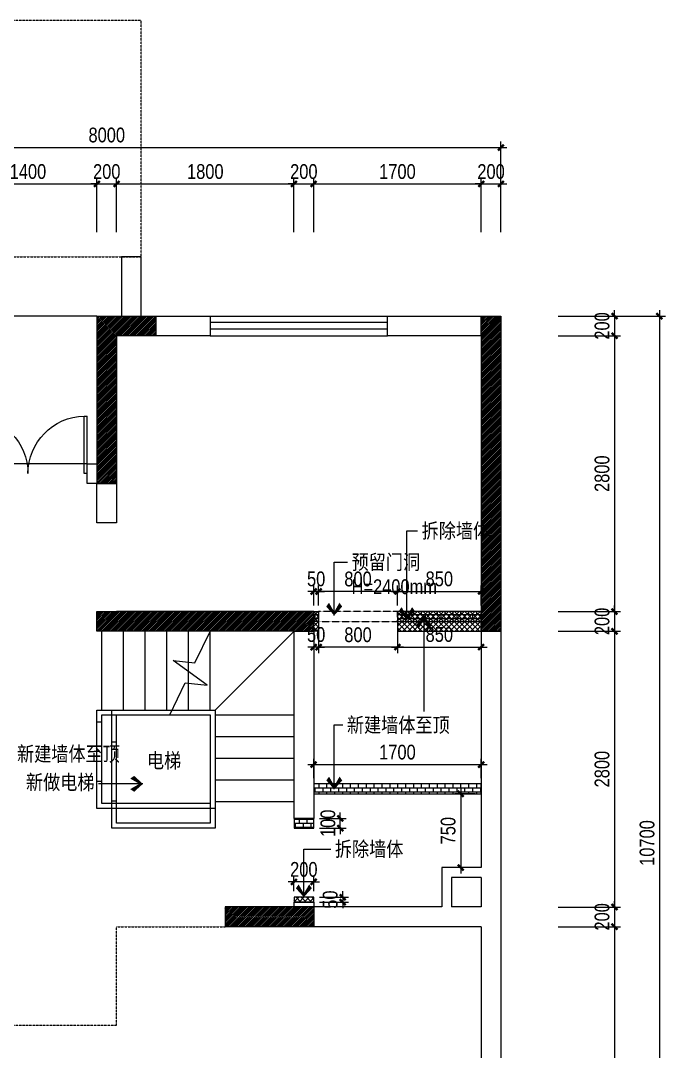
# Model space of a CAD drawing. Extents: x 160245 to 405305, y -111140 to 232735.
# Drawn here: x 337451 to 343994, y -757 to 9709 of the extents above; entities that cross this region are included whole.
import ezdxf

# ---------------------------------------------------------------- set-up
doc = ezdxf.new("R2010")
doc.units = 0
doc.header["$LTSCALE"] = 10
doc.header["$MEASUREMENT"] = 0
doc.linetypes.add('DASH', pattern=[0.35, 0.25, -0.1])
doc.linetypes.add('HIDDEN', pattern=[0.375, 0.25, -0.125])
doc.layers.get('Defpoints').update_dxf_attribs({"color": 229})
for name, color, linetype in [('Door 门', 107, 'Continuous'), ('P-N wall 新建隔墙2', 241, 'Continuous'), ('P-O wall 原始墙体', 245, 'Continuous'), ('P-O wall 拆除墙体', 245, 'Continuous'), ('P-o 原建筑尺寸', 8, 'Continuous'), ('P-Stair 楼梯（原建筑设备）', 159, 'Continuous'), ('P-Text  平面文字', 9, 'Continuous'), ('P-window 窗', 107, 'Continuous')]:
    doc.layers.add(name, color=color, linetype=linetype)
doc.styles.add('PDC DIM', font='PMingLiU-ExtB.ttf', dxfattribs={"width": 0.85})
doc.dimstyles.new('PDC-A2', dxfattribs={"dimscale": 0, "dimtxt": 2.5, "dimasz": 1, "dimexe": 1, "dimexo": 1, "dimgap": 0.7, "dimtad": 1, "dimdec": 0, "dimtxsty": 'PDC DIM', "dimblk": 'ARCHTICK', "dimcen": 1, "dimdle": 1, "dimclrd": 8, "dimclre": 8, "dimclrt": 9, "dimadec": 0, "dimazin": 0, "dimtfac": 1, "dimtdec": 0, "dimtix": 1, "dimtmove": 2, "dimatfit": 3, "dimldrblk": 'PDC A2 T R', "dimfxl": 10, "dimfxlon": 1, "dimarcsym": 0})
pattern_1 = [(45, (123409.743, 0), (-8.8388348, 8.8388348), [])]

# ---------------------------------------------------------------- blocks, each defined once
blk = doc.blocks.new('$DorLib2D$00000002')
for p, q in [((-0.5, 0), (-0.5, 0.4875)), ((-0.475, 0.4875), (-0.5, 0.4875)), ((-0.475, 0), (-0.475, 0.4875)), ((0.475, 0), (0.475, 0.4875)), ((0.475, 0.4875), (0.5, 0.4875)), ((0.5, 0), (0.5, 0.4875)), ((-0.5, 0), (-0.475, 0)), ((0.5, 0), (0.475, 0))]:
    blk.add_line(p, q)
at = {"lineweight": 13}
for centre, start, end in [((-0.4875, 0), 0, 88.53072), ((0.4875, 0), 91.46928, 180)]:
    blk.add_arc(centre, 0.4875, start, end, dxfattribs=at)
blk = doc.blocks.new('$WINLIB2D$00000001')
at = {"color": 0}
for points in [[(-0.5, 0.5), (-0.5, -0.5)], [(-0.5, 0.5), (0.5, 0.5)], [(0.5, -0.5), (0.5, 0.5)], [(0.5, 0.1667), (-0.5, 0.1667)], [(0.5, -0.1667), (-0.5, -0.1667)], [(-0.5, -0.5), (0.5, -0.5)]]:
    blk.add_lwpolyline(points, dxfattribs=at)
blk = doc.blocks.new('_ArchTick')
at = {"color": 0, "linetype": 'ByBlock', "const_width": 0.4}
blk.add_lwpolyline([(-0.5, -0.5), (0.5, 0.5)], dxfattribs=at)
blk = doc.blocks.new('*D1833')
at = {"layer": 'Defpoints', "color": 0, "transparency": 16777216}
for p in [(342847, 6709), (342847, 6509), (343478, 6509)]:
    blk.add_point(p, dxfattribs=at)
at = {"layer": 'P-o 原建筑尺寸', "color": 8, "lineweight": -2, "transparency": 16777216}
for p, q in [((342907, 6709), (343538, 6709)), ((343478, 6709), (343478, 6769)), ((343478, 6709), (343478, 6509)), ((342907, 6509), (343538, 6509)), ((343478, 6509), (343478, 6449))]:
    blk.add_line(p, q, dxfattribs=at)
at = {"layer": 'P-o 原建筑尺寸', "color": 8, "lineweight": -2, "transparency": 16777216, "xscale": 60, "yscale": 60, "zscale": 60}
for p, rotation in [((343478, 6709), 270), ((343478, 6509), 90)]:
    blk.add_blockref('_ArchTick', p, dxfattribs=dict(at, rotation=rotation))
at = {"layer": 'P-o 原建筑尺寸', "color": 9, "transparency": 16777216, "insert": (343352, 6609), "char_height": 150, "attachment_point": 5, "rotation": 90, "style": 'PDC DIM'}
blk.add_mtext('200', dxfattribs=at)
blk = doc.blocks.new('PDC A2 T R')
at = {"color": 0, "linetype": 'ByBlock'}
blk.add_line((0, 0), (-2, 0), dxfattribs=at)
for points in [[(-2.15, 0.89), (-1.49, 1.35), (-0.6, 0), (0, 0)], [(-2.15, -0.89), (-1.49, -1.35), (-0.6, 0), (0, 0)]]:
    blk.add_solid(points, dxfattribs=at)
blk = doc.blocks.new('*D1834')
at = {"layer": 'Defpoints', "color": 0, "transparency": 16777216}
for p in [(342847, 6509), (342847, 3709), (343478, 3709)]:
    blk.add_point(p, dxfattribs=at)
at = {"layer": 'P-o 原建筑尺寸', "color": 8, "lineweight": -2, "transparency": 16777216}
for p, q in [((342907, 6509), (343538, 6509)), ((343478, 6569), (343478, 3649)), ((342907, 3709), (343538, 3709))]:
    blk.add_line(p, q, dxfattribs=at)
at = {"layer": 'P-o 原建筑尺寸', "color": 8, "lineweight": -2, "transparency": 16777216, "xscale": 60, "yscale": 60, "zscale": 60}
for p, rotation in [((343478, 6509), 90), ((343478, 3709), 270)]:
    blk.add_blockref('_ArchTick', p, dxfattribs=dict(at, rotation=rotation))
at = {"layer": 'P-o 原建筑尺寸', "color": 9, "transparency": 16777216, "insert": (343352, 5109), "char_height": 150, "attachment_point": 5, "rotation": 90, "style": 'PDC DIM'}
blk.add_mtext('2800', dxfattribs=at)
blk = doc.blocks.new('*D1835')
at = {"layer": 'Defpoints', "color": 0, "transparency": 16777216}
for p in [(342847, 3709), (342847, 3509), (343478, 3509)]:
    blk.add_point(p, dxfattribs=at)
at = {"layer": 'P-o 原建筑尺寸', "color": 8, "lineweight": -2, "transparency": 16777216}
for p, q in [((343478, 3709), (343478, 3769)), ((342907, 3709), (343538, 3709)), ((343478, 3709), (343478, 3509)), ((342907, 3509), (343538, 3509)), ((343478, 3509), (343478, 3449))]:
    blk.add_line(p, q, dxfattribs=at)
at = {"layer": 'P-o 原建筑尺寸', "color": 8, "lineweight": -2, "transparency": 16777216, "xscale": 60, "yscale": 60, "zscale": 60}
for p, rotation in [((343478, 3709), 270), ((343478, 3509), 90)]:
    blk.add_blockref('_ArchTick', p, dxfattribs=dict(at, rotation=rotation))
at = {"layer": 'P-o 原建筑尺寸', "color": 9, "transparency": 16777216, "insert": (343352, 3609), "char_height": 150, "attachment_point": 5, "rotation": 90, "style": 'PDC DIM'}
blk.add_mtext('200', dxfattribs=at)
blk = doc.blocks.new('*D1836')
at = {"layer": 'Defpoints', "color": 0, "transparency": 16777216}
for p in [(342847, 3509), (342847, 709), (343478, 709)]:
    blk.add_point(p, dxfattribs=at)
at = {"layer": 'P-o 原建筑尺寸', "color": 8, "lineweight": -2, "transparency": 16777216}
for p, q in [((343478, 3569), (343478, 649)), ((342907, 3509), (343538, 3509)), ((342907, 709), (343538, 709))]:
    blk.add_line(p, q, dxfattribs=at)
at = {"layer": 'P-o 原建筑尺寸', "color": 8, "lineweight": -2, "transparency": 16777216, "xscale": 60, "yscale": 60, "zscale": 60}
for p, rotation in [((343478, 3509), 90), ((343478, 709), 270)]:
    blk.add_blockref('_ArchTick', p, dxfattribs=dict(at, rotation=rotation))
at = {"layer": 'P-o 原建筑尺寸', "color": 9, "transparency": 16777216, "insert": (343352, 2109), "char_height": 150, "attachment_point": 5, "rotation": 90, "style": 'PDC DIM'}
blk.add_mtext('2800', dxfattribs=at)
blk = doc.blocks.new('*D1837')
at = {"layer": 'Defpoints', "color": 0, "transparency": 16777216}
for p in [(342847, 709), (342847, 509), (343478, 509)]:
    blk.add_point(p, dxfattribs=at)
at = {"layer": 'P-o 原建筑尺寸', "color": 8, "lineweight": -2, "transparency": 16777216}
for p, q in [((343478, 709), (343478, 769)), ((342907, 709), (343538, 709)), ((343478, 709), (343478, 509)), ((342907, 509), (343538, 509)), ((343478, 509), (343478, 449))]:
    blk.add_line(p, q, dxfattribs=at)
at = {"layer": 'P-o 原建筑尺寸', "color": 8, "lineweight": -2, "transparency": 16777216, "xscale": 60, "yscale": 60, "zscale": 60}
for p, rotation in [((343478, 709), 270), ((343478, 509), 90)]:
    blk.add_blockref('_ArchTick', p, dxfattribs=dict(at, rotation=rotation))
at = {"layer": 'P-o 原建筑尺寸', "color": 9, "transparency": 16777216, "insert": (343352, 609), "char_height": 150, "attachment_point": 5, "rotation": 90, "style": 'PDC DIM'}
blk.add_mtext('200', dxfattribs=at)
blk = doc.blocks.new('*D1838')
at = {"layer": 'Defpoints', "color": 0, "transparency": 16777216}
for p in [(342847, 509), (342847, -2991), (343478, -2991)]:
    blk.add_point(p, dxfattribs=at)
at = {"layer": 'P-o 原建筑尺寸', "color": 8, "lineweight": -2, "transparency": 16777216}
for p, q in [((343478, 569), (343478, -3051)), ((342907, 509), (343538, 509)), ((342907, -2991), (343538, -2991))]:
    blk.add_line(p, q, dxfattribs=at)
at = {"layer": 'P-o 原建筑尺寸', "color": 8, "lineweight": -2, "transparency": 16777216, "xscale": 60, "yscale": 60, "zscale": 60}
for p, rotation in [((343478, 509), 90), ((343478, -2991), 270)]:
    blk.add_blockref('_ArchTick', p, dxfattribs=dict(at, rotation=rotation))
at = {"layer": 'P-o 原建筑尺寸', "color": 9, "transparency": 16777216, "insert": (343351, -1241), "char_height": 150, "attachment_point": 5, "rotation": 90, "style": 'PDC DIM'}
blk.add_mtext('3500', dxfattribs=at)
blk = doc.blocks.new('*D1842')
at = {"layer": 'Defpoints', "color": 0, "transparency": 16777216}
for p in [(342847, 6709), (342847, -3991), (343934, -3991)]:
    blk.add_point(p, dxfattribs=at)
at = {"layer": 'P-o 原建筑尺寸', "color": 8, "lineweight": -2, "transparency": 16777216}
for p, q in [((343334, 6709), (343994, 6709)), ((343934, 6769), (343934, -4051)), ((343334, -3991), (343994, -3991))]:
    blk.add_line(p, q, dxfattribs=at)
at = {"layer": 'P-o 原建筑尺寸', "color": 8, "lineweight": -2, "transparency": 16777216, "xscale": 60, "yscale": 60, "zscale": 60}
for p, rotation in [((343934, 6709), 90), ((343934, -3991), 270)]:
    blk.add_blockref('_ArchTick', p, dxfattribs=dict(at, rotation=rotation))
at = {"layer": 'P-o 原建筑尺寸', "color": 9, "transparency": 16777216, "insert": (343809, 1359), "char_height": 150, "attachment_point": 5, "rotation": 90, "style": 'PDC DIM'}
blk.add_mtext('10700', dxfattribs=at)
blk = doc.blocks.new('*D1845')
at = {"layer": 'Defpoints', "color": 0, "transparency": 16777216}
for p in [(338225, 8051), (336825, 7503), (338225, 7503)]:
    blk.add_point(p, dxfattribs=at)
at = {"layer": 'P-o 原建筑尺寸', "color": 8, "lineweight": -2, "transparency": 16777216}
for p, q in [((336825, 7563), (336825, 8111)), ((338225, 7563), (338225, 8111)), ((336765, 8051), (338285, 8051))]:
    blk.add_line(p, q, dxfattribs=at)
at = {"layer": 'P-o 原建筑尺寸', "color": 8, "lineweight": -2, "transparency": 16777216, "xscale": 60, "yscale": 60, "zscale": 60, "rotation": 180}
blk.add_blockref('_ArchTick', (336825, 8051), dxfattribs=at)
at = {"layer": 'P-o 原建筑尺寸', "color": 8, "lineweight": -2, "transparency": 16777216, "xscale": 60, "yscale": 60, "zscale": 60}
blk.add_blockref('_ArchTick', (338225, 8051), dxfattribs=at)
at = {"layer": 'P-o 原建筑尺寸', "color": 9, "transparency": 16777216, "insert": (337525, 8176), "char_height": 150, "attachment_point": 5, "style": 'PDC DIM'}
blk.add_mtext('1400', dxfattribs=at)
blk = doc.blocks.new('*D1846')
at = {"layer": 'Defpoints', "color": 0, "transparency": 16777216}
for p in [(340225, 8051), (338425, 7503), (340225, 7503)]:
    blk.add_point(p, dxfattribs=at)
at = {"layer": 'P-o 原建筑尺寸', "color": 8, "lineweight": -2, "transparency": 16777216}
for p, q in [((338425, 7563), (338425, 8111)), ((340225, 7563), (340225, 8111)), ((338365, 8051), (340285, 8051))]:
    blk.add_line(p, q, dxfattribs=at)
at = {"layer": 'P-o 原建筑尺寸', "color": 8, "lineweight": -2, "transparency": 16777216, "xscale": 60, "yscale": 60, "zscale": 60, "rotation": 180}
blk.add_blockref('_ArchTick', (338425, 8051), dxfattribs=at)
at = {"layer": 'P-o 原建筑尺寸', "color": 8, "lineweight": -2, "transparency": 16777216, "xscale": 60, "yscale": 60, "zscale": 60}
blk.add_blockref('_ArchTick', (340225, 8051), dxfattribs=at)
at = {"layer": 'P-o 原建筑尺寸', "color": 9, "transparency": 16777216, "insert": (339325, 8176), "char_height": 150, "attachment_point": 5, "style": 'PDC DIM'}
blk.add_mtext('1800', dxfattribs=at)
blk = doc.blocks.new('*D1847')
at = {"layer": 'Defpoints', "color": 0, "transparency": 16777216}
for p in [(340425, 8051), (340225, 7503), (340425, 7503)]:
    blk.add_point(p, dxfattribs=at)
at = {"layer": 'P-o 原建筑尺寸', "color": 8, "lineweight": -2, "transparency": 16777216}
for p, q in [((340225, 7563), (340225, 8111)), ((340425, 7563), (340425, 8111)), ((340225, 8051), (340165, 8051)), ((340225, 8051), (340425, 8051)), ((340425, 8051), (340485, 8051))]:
    blk.add_line(p, q, dxfattribs=at)
at = {"layer": 'P-o 原建筑尺寸', "color": 8, "lineweight": -2, "transparency": 16777216, "xscale": 60, "yscale": 60, "zscale": 60}
blk.add_blockref('_ArchTick', (340225, 8051), dxfattribs=at)
at = {"layer": 'P-o 原建筑尺寸', "color": 8, "lineweight": -2, "transparency": 16777216, "xscale": 60, "yscale": 60, "zscale": 60, "rotation": 180}
blk.add_blockref('_ArchTick', (340425, 8051), dxfattribs=at)
at = {"layer": 'P-o 原建筑尺寸', "color": 9, "transparency": 16777216, "insert": (340325, 8176), "char_height": 150, "attachment_point": 5, "style": 'PDC DIM'}
blk.add_mtext('200', dxfattribs=at)
blk = doc.blocks.new('*D1848')
at = {"layer": 'Defpoints', "color": 0, "transparency": 16777216}
for p in [(342125, 8051), (340425, 7503), (342125, 7503)]:
    blk.add_point(p, dxfattribs=at)
at = {"layer": 'P-o 原建筑尺寸', "color": 8, "lineweight": -2, "transparency": 16777216}
for p, q in [((340425, 7563), (340425, 8111)), ((342125, 7563), (342125, 8111)), ((340365, 8051), (342185, 8051))]:
    blk.add_line(p, q, dxfattribs=at)
at = {"layer": 'P-o 原建筑尺寸', "color": 8, "lineweight": -2, "transparency": 16777216, "xscale": 60, "yscale": 60, "zscale": 60, "rotation": 180}
blk.add_blockref('_ArchTick', (340425, 8051), dxfattribs=at)
at = {"layer": 'P-o 原建筑尺寸', "color": 8, "lineweight": -2, "transparency": 16777216, "xscale": 60, "yscale": 60, "zscale": 60}
blk.add_blockref('_ArchTick', (342125, 8051), dxfattribs=at)
at = {"layer": 'P-o 原建筑尺寸', "color": 9, "transparency": 16777216, "insert": (341275, 8176), "char_height": 150, "attachment_point": 5, "style": 'PDC DIM'}
blk.add_mtext('1700', dxfattribs=at)
blk = doc.blocks.new('*D1849')
at = {"layer": 'Defpoints', "color": 0, "transparency": 16777216}
for p in [(342325, 8051), (342125, 7503), (342325, 7503)]:
    blk.add_point(p, dxfattribs=at)
at = {"layer": 'P-o 原建筑尺寸', "color": 8, "lineweight": -2, "transparency": 16777216}
for p, q in [((342125, 7563), (342125, 8111)), ((342325, 7563), (342325, 8111)), ((342125, 8051), (342065, 8051)), ((342125, 8051), (342325, 8051)), ((342325, 8051), (342385, 8051))]:
    blk.add_line(p, q, dxfattribs=at)
at = {"layer": 'P-o 原建筑尺寸', "color": 8, "lineweight": -2, "transparency": 16777216, "xscale": 60, "yscale": 60, "zscale": 60}
blk.add_blockref('_ArchTick', (342125, 8051), dxfattribs=at)
at = {"layer": 'P-o 原建筑尺寸', "color": 8, "lineweight": -2, "transparency": 16777216, "xscale": 60, "yscale": 60, "zscale": 60, "rotation": 180}
blk.add_blockref('_ArchTick', (342325, 8051), dxfattribs=at)
at = {"layer": 'P-o 原建筑尺寸', "color": 9, "transparency": 16777216, "insert": (342225, 8176), "char_height": 150, "attachment_point": 5, "style": 'PDC DIM'}
blk.add_mtext('200', dxfattribs=at)
blk = doc.blocks.new('*D1850')
at = {"layer": 'Defpoints', "color": 0, "transparency": 16777216}
for p in [(342325, 8421), (334325, 7503), (342325, 7503)]:
    blk.add_point(p, dxfattribs=at)
at = {"layer": 'P-o 原建筑尺寸', "color": 8, "lineweight": -2, "transparency": 16777216}
for p, q in [((334325, 7821), (334325, 8481)), ((342325, 7821), (342325, 8481)), ((334265, 8421), (342385, 8421))]:
    blk.add_line(p, q, dxfattribs=at)
at = {"layer": 'P-o 原建筑尺寸', "color": 8, "lineweight": -2, "transparency": 16777216, "xscale": 60, "yscale": 60, "zscale": 60, "rotation": 180}
blk.add_blockref('_ArchTick', (334325, 8421), dxfattribs=at)
at = {"layer": 'P-o 原建筑尺寸', "color": 8, "lineweight": -2, "transparency": 16777216, "xscale": 60, "yscale": 60, "zscale": 60}
blk.add_blockref('_ArchTick', (342325, 8421), dxfattribs=at)
at = {"layer": 'P-o 原建筑尺寸', "color": 9, "transparency": 16777216, "insert": (338325, 8547), "char_height": 150, "attachment_point": 5, "style": 'PDC DIM'}
blk.add_mtext('8000', dxfattribs=at)
blk = doc.blocks.new('*D1882')
at = {"layer": 'Defpoints', "color": 0, "transparency": 16777216}
for p in [(338425, 8051), (338225, 7503), (338425, 7503)]:
    blk.add_point(p, dxfattribs=at)
at = {"layer": 'P-o 原建筑尺寸', "color": 8, "lineweight": -2, "transparency": 16777216}
for p, q in [((338225, 7563), (338225, 8111)), ((338425, 7563), (338425, 8111)), ((338225, 8051), (338165, 8051)), ((338225, 8051), (338425, 8051)), ((338425, 8051), (338485, 8051))]:
    blk.add_line(p, q, dxfattribs=at)
at = {"layer": 'P-o 原建筑尺寸', "color": 8, "lineweight": -2, "transparency": 16777216, "xscale": 60, "yscale": 60, "zscale": 60}
blk.add_blockref('_ArchTick', (338225, 8051), dxfattribs=at)
at = {"layer": 'P-o 原建筑尺寸', "color": 8, "lineweight": -2, "transparency": 16777216, "xscale": 60, "yscale": 60, "zscale": 60, "rotation": 180}
blk.add_blockref('_ArchTick', (338425, 8051), dxfattribs=at)
at = {"layer": 'P-o 原建筑尺寸', "color": 9, "transparency": 16777216, "insert": (338325, 8176), "char_height": 150, "attachment_point": 5, "style": 'PDC DIM'}
blk.add_mtext('200', dxfattribs=at)
blk = doc.blocks.new('*D1965')
at = {"layer": 'Defpoints', "color": 0, "transparency": 16777216}
for p in [(340425, 809), (340425, 759), (340720, 759)]:
    blk.add_point(p, dxfattribs=at)
at = {"layer": 'P-O wall 拆除墙体', "color": 8, "lineweight": -2, "transparency": 16777216}
for p, q in [((340720, 809), (340720, 869)), ((340485, 809), (340780, 809)), ((340485, 759), (340780, 759)), ((340720, 809), (340720, 759)), ((340720, 759), (340720, 699))]:
    blk.add_line(p, q, dxfattribs=at)
at = {"layer": 'P-O wall 拆除墙体', "color": 8, "lineweight": -2, "transparency": 16777216, "xscale": 60.00000000000001, "yscale": 60.00000000000001, "zscale": 60.00000000000001}
for p, rotation in [((340720, 809), 270), ((340720, 759), 90)]:
    blk.add_blockref('_ArchTick', p, dxfattribs=dict(at, rotation=rotation))
at = {"layer": 'P-O wall 拆除墙体', "color": 9, "transparency": 16777216, "insert": (340593, 784), "char_height": 150, "attachment_point": 5, "rotation": 90, "style": 'PDC DIM'}
blk.add_mtext('50', dxfattribs=at)
blk = doc.blocks.new('*D1966')
at = {"layer": 'Defpoints', "color": 0, "transparency": 16777216}
for p in [(340225, 964), (340225, 809), (340425, 809)]:
    blk.add_point(p, dxfattribs=at)
at = {"layer": 'P-O wall 拆除墙体', "color": 8, "lineweight": -2, "transparency": 16777216}
for p, q in [((340225, 964), (340165, 964)), ((340225, 869), (340225, 1024)), ((340425, 964), (340225, 964)), ((340425, 869), (340425, 1024)), ((340425, 964), (340485, 964))]:
    blk.add_line(p, q, dxfattribs=at)
at = {"layer": 'P-O wall 拆除墙体', "color": 8, "lineweight": -2, "transparency": 16777216, "xscale": 60.00000000000001, "yscale": 60.00000000000001, "zscale": 60.00000000000001}
blk.add_blockref('_ArchTick', (340225, 964), dxfattribs=at)
at = {"layer": 'P-O wall 拆除墙体', "color": 8, "lineweight": -2, "transparency": 16777216, "xscale": 60.00000000000001, "yscale": 60.00000000000001, "zscale": 60.00000000000001, "rotation": 180}
blk.add_blockref('_ArchTick', (340425, 964), dxfattribs=at)
at = {"layer": 'P-O wall 拆除墙体', "color": 9, "transparency": 16777216, "insert": (340325, 1090), "char_height": 150, "attachment_point": 5, "style": 'PDC DIM'}
blk.add_mtext('200', dxfattribs=at)
blk = doc.blocks.new('*D1972')
at = {"layer": 'Defpoints', "color": 0, "transparency": 16777216}
for p in [(342125, 3913), (341275, 3709), (342125, 3709)]:
    blk.add_point(p, dxfattribs=at)
at = {"layer": 'P-O wall 拆除墙体', "color": 8, "lineweight": -2, "transparency": 16777216}
for p, q in [((341215, 3913), (342185, 3913)), ((341275, 3769), (341275, 3973)), ((342125, 3769), (342125, 3973))]:
    blk.add_line(p, q, dxfattribs=at)
at = {"layer": 'P-O wall 拆除墙体', "color": 8, "lineweight": -2, "transparency": 16777216, "xscale": 60.00000000000001, "yscale": 60.00000000000001, "zscale": 60.00000000000001, "rotation": 180}
blk.add_blockref('_ArchTick', (341275, 3913), dxfattribs=at)
at = {"layer": 'P-O wall 拆除墙体', "color": 8, "lineweight": -2, "transparency": 16777216, "xscale": 60.00000000000001, "yscale": 60.00000000000001, "zscale": 60.00000000000001}
blk.add_blockref('_ArchTick', (342125, 3913), dxfattribs=at)
at = {"layer": 'P-O wall 拆除墙体', "color": 9, "transparency": 16777216, "insert": (341700, 4040), "char_height": 150, "attachment_point": 5, "style": 'PDC DIM'}
blk.add_mtext('850', dxfattribs=at)
blk = doc.blocks.new('*D1973')
at = {"layer": 'Defpoints', "color": 0, "transparency": 16777216}
for p in [(340475, 3913), (340475, 3709), (341275, 3709)]:
    blk.add_point(p, dxfattribs=at)
at = {"layer": 'P-O wall 拆除墙体', "color": 8, "lineweight": -2, "transparency": 16777216}
for p, q in [((341335, 3913), (340415, 3913)), ((340475, 3769), (340475, 3973)), ((341275, 3769), (341275, 3973))]:
    blk.add_line(p, q, dxfattribs=at)
at = {"layer": 'P-O wall 拆除墙体', "color": 8, "lineweight": -2, "transparency": 16777216, "xscale": 60.00000000000001, "yscale": 60.00000000000001, "zscale": 60.00000000000001, "rotation": 180}
blk.add_blockref('_ArchTick', (340475, 3913), dxfattribs=at)
at = {"layer": 'P-O wall 拆除墙体', "color": 8, "lineweight": -2, "transparency": 16777216, "xscale": 60.00000000000001, "yscale": 60.00000000000001, "zscale": 60.00000000000001}
blk.add_blockref('_ArchTick', (341275, 3913), dxfattribs=at)
at = {"layer": 'P-O wall 拆除墙体', "color": 9, "transparency": 16777216, "insert": (340875, 4039), "char_height": 150, "attachment_point": 5, "style": 'PDC DIM'}
blk.add_mtext('800', dxfattribs=at)
blk = doc.blocks.new('*D1974')
at = {"layer": 'Defpoints', "color": 0, "transparency": 16777216}
for p in [(340475, 3913), (340425, 3709), (340475, 3709)]:
    blk.add_point(p, dxfattribs=at)
at = {"layer": 'P-O wall 拆除墙体', "color": 8, "lineweight": -2, "transparency": 16777216}
for p, q in [((340425, 3913), (340365, 3913)), ((340425, 3769), (340425, 3973)), ((340425, 3913), (340475, 3913)), ((340475, 3769), (340475, 3973)), ((340475, 3913), (340535, 3913))]:
    blk.add_line(p, q, dxfattribs=at)
at = {"layer": 'P-O wall 拆除墙体', "color": 8, "lineweight": -2, "transparency": 16777216, "xscale": 60.00000000000001, "yscale": 60.00000000000001, "zscale": 60.00000000000001}
blk.add_blockref('_ArchTick', (340425, 3913), dxfattribs=at)
at = {"layer": 'P-O wall 拆除墙体', "color": 8, "lineweight": -2, "transparency": 16777216, "xscale": 60.00000000000001, "yscale": 60.00000000000001, "zscale": 60.00000000000001, "rotation": 180}
blk.add_blockref('_ArchTick', (340475, 3913), dxfattribs=at)
at = {"layer": 'P-O wall 拆除墙体', "color": 9, "transparency": 16777216, "insert": (340450, 4040), "char_height": 150, "attachment_point": 5, "style": 'PDC DIM'}
blk.add_mtext('50', dxfattribs=at)
blk = doc.blocks.new('*D2064')
at = {"layer": 'Defpoints', "color": 0, "transparency": 16777216}
for p in [(340425, 1609), (340695, 1609), (340425, 1509)]:
    blk.add_point(p, dxfattribs=at)
at = {"layer": 'P-N wall 新建隔墙2', "color": 8, "lineweight": -2, "transparency": 16777216}
for p, q in [((340485, 1609), (340755, 1609)), ((340695, 1609), (340695, 1669)), ((340695, 1509), (340695, 1609)), ((340485, 1509), (340755, 1509)), ((340695, 1509), (340695, 1449))]:
    blk.add_line(p, q, dxfattribs=at)
at = {"layer": 'P-N wall 新建隔墙2', "color": 8, "lineweight": -2, "transparency": 16777216, "xscale": 60.00000000000001, "yscale": 60.00000000000001, "zscale": 60.00000000000001}
for p, rotation in [((340695, 1609), 270), ((340695, 1509), 90)]:
    blk.add_blockref('_ArchTick', p, dxfattribs=dict(at, rotation=rotation))
at = {"layer": 'P-N wall 新建隔墙2', "color": 9, "transparency": 16777216, "insert": (340570, 1559), "char_height": 150, "attachment_point": 5, "rotation": 90, "style": 'PDC DIM'}
blk.add_mtext('100', dxfattribs=at)
blk = doc.blocks.new('*D2065')
at = {"layer": 'Defpoints', "color": 0, "transparency": 16777216}
for p in [(342125, 2155), (340425, 1959), (342125, 1959)]:
    blk.add_point(p, dxfattribs=at)
at = {"layer": 'P-N wall 新建隔墙2', "color": 8, "lineweight": -2, "transparency": 16777216}
for p, q in [((340425, 2019), (340425, 2215)), ((342125, 2019), (342125, 2215)), ((340365, 2155), (342185, 2155))]:
    blk.add_line(p, q, dxfattribs=at)
at = {"layer": 'P-N wall 新建隔墙2', "color": 8, "lineweight": -2, "transparency": 16777216, "xscale": 60.00000000000001, "yscale": 60.00000000000001, "zscale": 60.00000000000001, "rotation": 180}
blk.add_blockref('_ArchTick', (340425, 2155), dxfattribs=at)
at = {"layer": 'P-N wall 新建隔墙2', "color": 8, "lineweight": -2, "transparency": 16777216, "xscale": 60.00000000000001, "yscale": 60.00000000000001, "zscale": 60.00000000000001}
blk.add_blockref('_ArchTick', (342125, 2155), dxfattribs=at)
at = {"layer": 'P-N wall 新建隔墙2', "color": 9, "transparency": 16777216, "insert": (341275, 2281), "char_height": 150, "attachment_point": 5, "style": 'PDC DIM'}
blk.add_mtext('1700', dxfattribs=at)
blk = doc.blocks.new('*D2066')
at = {"layer": 'Defpoints', "color": 0, "transparency": 16777216}
for p in [(342125, 1859), (341917, 1109), (342125, 1109)]:
    blk.add_point(p, dxfattribs=at)
at = {"layer": 'P-N wall 新建隔墙2', "color": 8, "lineweight": -2, "transparency": 16777216}
for p, q in [((341917, 1919), (341917, 1049)), ((342065, 1859), (341857, 1859)), ((342065, 1109), (341857, 1109))]:
    blk.add_line(p, q, dxfattribs=at)
at = {"layer": 'P-N wall 新建隔墙2', "color": 8, "lineweight": -2, "transparency": 16777216, "xscale": 60.00000000000001, "yscale": 60.00000000000001, "zscale": 60.00000000000001}
for p, rotation in [((341917, 1859), 90), ((341917, 1109), 270)]:
    blk.add_blockref('_ArchTick', p, dxfattribs=dict(at, rotation=rotation))
at = {"layer": 'P-N wall 新建隔墙2', "color": 9, "transparency": 16777216, "insert": (341790, 1484), "char_height": 150, "attachment_point": 5, "rotation": 90, "style": 'PDC DIM'}
blk.add_mtext('750', dxfattribs=at)
blk = doc.blocks.new('*D2067')
at = {"layer": 'Defpoints', "color": 0, "transparency": 16777216}
for p in [(341275, 3609), (342125, 3609), (342125, 3348)]:
    blk.add_point(p, dxfattribs=at)
at = {"layer": 'P-N wall 新建隔墙2', "color": 8, "lineweight": -2, "transparency": 16777216}
for p, q in [((341275, 3549), (341275, 3288)), ((342125, 3549), (342125, 3288)), ((341215, 3348), (342185, 3348))]:
    blk.add_line(p, q, dxfattribs=at)
at = {"layer": 'P-N wall 新建隔墙2', "color": 8, "lineweight": -2, "transparency": 16777216, "xscale": 60.00000000000001, "yscale": 60.00000000000001, "zscale": 60.00000000000001, "rotation": 180}
blk.add_blockref('_ArchTick', (341275, 3348), dxfattribs=at)
at = {"layer": 'P-N wall 新建隔墙2', "color": 8, "lineweight": -2, "transparency": 16777216, "xscale": 60.00000000000001, "yscale": 60.00000000000001, "zscale": 60.00000000000001}
blk.add_blockref('_ArchTick', (342125, 3348), dxfattribs=at)
at = {"layer": 'P-N wall 新建隔墙2', "color": 9, "transparency": 16777216, "insert": (341700, 3475), "char_height": 150, "attachment_point": 5, "style": 'PDC DIM'}
blk.add_mtext('850', dxfattribs=at)
blk = doc.blocks.new('*D2068')
at = {"layer": 'Defpoints', "color": 0, "transparency": 16777216}
for p in [(340475, 3609), (341275, 3609), (340475, 3348)]:
    blk.add_point(p, dxfattribs=at)
at = {"layer": 'P-N wall 新建隔墙2', "color": 8, "lineweight": -2, "transparency": 16777216}
for p, q in [((340475, 3549), (340475, 3288)), ((341275, 3549), (341275, 3288)), ((341335, 3348), (340415, 3348))]:
    blk.add_line(p, q, dxfattribs=at)
at = {"layer": 'P-N wall 新建隔墙2', "color": 8, "lineweight": -2, "transparency": 16777216, "xscale": 60.00000000000001, "yscale": 60.00000000000001, "zscale": 60.00000000000001, "rotation": 180}
blk.add_blockref('_ArchTick', (340475, 3348), dxfattribs=at)
at = {"layer": 'P-N wall 新建隔墙2', "color": 8, "lineweight": -2, "transparency": 16777216, "xscale": 60.00000000000001, "yscale": 60.00000000000001, "zscale": 60.00000000000001}
blk.add_blockref('_ArchTick', (341275, 3348), dxfattribs=at)
at = {"layer": 'P-N wall 新建隔墙2', "color": 9, "transparency": 16777216, "insert": (340875, 3473), "char_height": 150, "attachment_point": 5, "style": 'PDC DIM'}
blk.add_mtext('800', dxfattribs=at)
blk = doc.blocks.new('*D2069')
at = {"layer": 'Defpoints', "color": 0, "transparency": 16777216}
for p in [(340425, 3609), (340475, 3609), (340425, 3348)]:
    blk.add_point(p, dxfattribs=at)
at = {"layer": 'P-N wall 新建隔墙2', "color": 8, "lineweight": -2, "transparency": 16777216}
for p, q in [((340425, 3549), (340425, 3288)), ((340475, 3549), (340475, 3288)), ((340425, 3348), (340365, 3348)), ((340475, 3348), (340425, 3348)), ((340475, 3348), (340535, 3348))]:
    blk.add_line(p, q, dxfattribs=at)
at = {"layer": 'P-N wall 新建隔墙2', "color": 8, "lineweight": -2, "transparency": 16777216, "xscale": 60.00000000000001, "yscale": 60.00000000000001, "zscale": 60.00000000000001}
blk.add_blockref('_ArchTick', (340425, 3348), dxfattribs=at)
at = {"layer": 'P-N wall 新建隔墙2', "color": 8, "lineweight": -2, "transparency": 16777216, "xscale": 60.00000000000001, "yscale": 60.00000000000001, "zscale": 60.00000000000001, "rotation": 180}
blk.add_blockref('_ArchTick', (340475, 3348), dxfattribs=at)
at = {"layer": 'P-N wall 新建隔墙2', "color": 9, "transparency": 16777216, "insert": (340450, 3475), "char_height": 150, "attachment_point": 5, "style": 'PDC DIM'}
blk.add_mtext('50', dxfattribs=at)

msp = doc.modelspace()

# ---------------------------------------------------------------- hatches: boundary and pattern name
at = {"layer": 'P-N wall 新建隔墙2'}
h = msp.add_hatch(dxfattribs=at)
h.set_pattern_fill('AR-B816', color=250, scale=5)
h.paths.add_polyline_path([(340475.4, 3609.4), (340425.4, 3609.4), (340425.4, 3709.4), (340475.4, 3709.4)])
h = msp.add_hatch(dxfattribs=at)
h.set_pattern_fill('AR-B816', color=250, scale=5)
h.paths.add_polyline_path([(341275.4, 3609.4), (342125.4, 3609.4), (342125.4, 3709.4), (341275.4, 3709.4)])
h = msp.add_hatch(dxfattribs=at)
h.set_pattern_fill('AR-B816', color=250, scale=5)
h.paths.add_polyline_path([(340425.4, 1859.4), (342125.4, 1859.4), (342125.4, 1959.4), (340425.4, 1959.4)])
h = msp.add_hatch(dxfattribs=at)
h.set_pattern_fill('AR-B816', color=250, scale=5)
h.paths.add_polyline_path([(340425.4, 1609.4), (340225.4, 1609.4), (340225.4, 1509.4), (340425.4, 1509.4)])
at = {"layer": 'P-O wall 原始墙体'}
h = msp.add_hatch(dxfattribs=at)
h.set_pattern_fill('ANSI31', color=256, scale=100, style=0)
h.set_pattern_definition(pattern_1)
h.paths.add_polyline_path([(338425.4, 6379.6), (338425.4, 6509.4), (338825.4, 6509.4), (338825.4, 6709.4), (338225.4, 6709.4), (338225.4, 5209.4), (338225.4, 5009.4), (338425.4, 5009.4)])
h = msp.add_hatch(dxfattribs=at)
h.set_pattern_fill('ANSI31', color=256, scale=100, style=0)
h.set_pattern_definition(pattern_1)
h.paths.add_polyline_path([(342325.4, 6709.4), (342125.4, 6709.4), (342125.4, 6509.4), (342125.4, 3709.4), (342125.4, 3509.4), (342325.4, 3509.4)])
h = msp.add_hatch(dxfattribs=at)
h.set_pattern_fill('ANSI31', color=256, scale=100, style=0)
h.set_pattern_definition(pattern_1)
h.paths.add_polyline_path([(340425.4, 3709.4), (340325.4, 3709.4), (338425.4, 3709.4), (338325.4, 3709.4), (338225.4, 3709.4), (338225.4, 3509.4), (340225.4, 3509.4), (340425.4, 3509.4)])
h = msp.add_hatch(dxfattribs=at)
h.set_pattern_fill('ANSI31', color=256, scale=100, style=0)
h.set_pattern_definition(pattern_1)
h.paths.add_polyline_path([(340425.4, 709.4), (340225.4, 709.4), (339525.4, 709.4), (339525.4, 509.4), (340325.4, 509.4), (340425.4, 509.4)])
at = {"layer": 'P-O wall 拆除墙体'}
h = msp.add_hatch(dxfattribs=at)
h.set_pattern_fill('ANSI37', color=250, scale=300)
h.paths.add_polyline_path([(340475.4, 3509.4), (340425.4, 3509.4), (340425.4, 3709.4), (340475.4, 3709.4)])
h = msp.add_hatch(dxfattribs=at)
h.set_pattern_fill('ANSI37', color=250, scale=300)
h.paths.add_polyline_path([(341275.4, 3509.4), (342125.4, 3509.4), (342125.4, 3709.4), (341275.4, 3709.4)])
h = msp.add_hatch(dxfattribs=at)
h.set_pattern_fill('ANSI37', color=250, scale=300)
h.paths.add_polyline_path([(340225.4, 759.4), (340425.4, 759.4), (340425.4, 809.4), (340225.4, 809.4)])

# ---------------------------------------------------------------- linework, layer by layer
at = {"layer": 'Door 门'}
msp.add_line((338125.4, 5209.4), (336925.4, 5209.4), dxfattribs=at)
at = {"layer": 'P-N wall 新建隔墙2'}
for p, q in [((338425.4, 2384.4), (338375.4, 2384.4)), ((338425.4, 1784.4), (338375.4, 1784.4))]:
    msp.add_line(p, q, dxfattribs=at)
for points in [[(340475.4, 3609.4), (340425.4, 3609.4), (340425.4, 3709.4), (340475.4, 3709.4)], [(341275.4, 3609.4), (342125.4, 3609.4), (342125.4, 3709.4), (341275.4, 3709.4)], [(338375.4, 1509.4), (338375.4, 2709.4), (339425.4, 2709.4), (339425.4, 1509.4)], [(338425.4, 1559.4), (338425.4, 2659.4), (339375.4, 2659.4), (339375.4, 1559.4), (338425.4, 1559.4)], [(340425.4, 1859.4), (342125.4, 1859.4), (342125.4, 1959.4), (340425.4, 1959.4)], [(340425.4, 1609.4), (340225.4, 1609.4), (340225.4, 1509.4), (340425.4, 1509.4)]]:
    msp.add_lwpolyline(points, close=True, dxfattribs=at)
at = {"layer": 'P-N wall 新建隔墙2', "linetype": 'DASH'}
msp.add_lwpolyline([(340475.4, 3609.4), (341275.4, 3609.4), (341275.4, 3709.4), (340475.4, 3709.4)], close=True, dxfattribs=at)
at = {"layer": 'P-O wall 原始墙体'}
for p, q in [((338225.4, 6709.4), (338225.4, 5209.4)), ((338225.4, 6709.4), (339375.4, 6709.4)), ((338825.4, 6509.4), (338825.4, 6709.4)), ((339375.4, 6709.4), (339375.4, 6509.4)), ((341175.4, 6509.4), (341175.4, 6709.4)), ((341175.4, 6709.4), (342325.4, 6709.4)), ((342125.4, 6509.4), (342125.4, 6709.4)), ((342325.4, 6709.4), (342325.4, 3509.4)), ((338425.4, 6509.4), (338425.4, 5009.4)), ((339375.4, 6509.4), (338425.4, 6509.4)), ((342125.4, 6509.4), (341175.4, 6509.4)), ((342125.4, 6509.4), (342125.4, 3709.4)), ((338125.4, 5009.4), (338125.4, 5209.4)), ((338125.4, 5209.4), (338225.4, 5209.4)), ((338225.4, 5209.4), (338225.4, 5009.4)), ((338425.4, 5009.4), (338125.4, 5009.4)), ((338225.4, 4609.4), (338225.4, 5009.4)), ((338225.4, 5009.4), (338425.4, 5009.4)), ((338425.4, 5009.4), (338425.4, 4609.4)), ((338425.4, 4609.4), (338225.4, 4609.4)), ((338225.4, 3509.4), (338225.4, 3709.4)), ((338225.4, 3709.4), (338425.4, 3709.4)), ((340425.4, 3709.4), (338425.4, 3709.4)), ((340425.4, 3509.4), (340425.4, 3709.4)), ((342125.4, 3709.4), (342125.4, 3509.4)), ((340225.4, 3509.4), (338225.4, 3509.4)), ((340225.4, 1609.4), (340225.4, 3509.4)), ((340225.4, 3509.4), (340425.4, 3509.4)), ((340425.4, 3509.4), (340425.4, 1609.4)), ((342125.4, 3509.4), (342125.4, 1109.4)), ((342125.4, 3509.4), (342325.4, 3509.4)), ((342325.4, 3509.4), (342125.4, 3509.4)), ((342325.4, 3509.4), (342325.4, 1009.4)), ((340425.4, 1609.4), (340225.4, 1609.4)), ((342125.4, 1109.4), (341725.4, 1109.4)), ((341725.4, 1109.4), (341725.4, 709.4)), ((342125.4, 1009.4), (341825.4, 1009.4)), ((341825.4, 1009.4), (341825.4, 709.4)), ((342125.4, 1009.4), (342125.4, 709.4)), ((342325.4, 1009.4), (342325.4, 609.4)), ((340225.4, 709.4), (340225.4, 759.4)), ((340425.4, 759.4), (340225.4, 759.4)), ((340425.4, 759.4), (340425.4, 709.4)), ((340225.4, 709.4), (339525.4, 709.4)), ((339525.4, 709.4), (339525.4, 509.4)), ((341725.4, 709.4), (340425.4, 709.4)), ((340425.4, 709.4), (340425.4, 509.4)), ((342125.4, 709.4), (341825.4, 709.4)), ((342325.4, 609.4), (342325.4, -3090.6)), ((340325.4, 509.4), (339525.4, 509.4)), ((341825.4, 509.4), (340325.4, 509.4)), ((342125.4, 509.4), (341825.4, 509.4)), ((342125.4, 509.4), (342125.4, -2990.6))]:
    msp.add_line(p, q, dxfattribs=at)
msp.add_lwpolyline([(338675.4, 7309.4), (338475.4, 7309.4), (338475.4, 6709.4), (338675.4, 6709.4)], close=True, dxfattribs=at)
msp.add_lwpolyline([(340425.4, 709.4), (340225.4, 709.4)], dxfattribs=at)
at = {"layer": 'P-O wall 拆除墙体'}
for p, q in [((338275.4, 2584.4), (338225.4, 2584.4)), ((338275.4, 1984.4), (338225.4, 1984.4))]:
    msp.add_line(p, q, dxfattribs=at)
for points in [[(340475.4, 3509.4), (340425.4, 3509.4), (340425.4, 3709.4), (340475.4, 3709.4)], [(341275.4, 3509.4), (342125.4, 3509.4), (342125.4, 3709.4), (341275.4, 3709.4)], [(338225.4, 1709.4), (338225.4, 2709.4), (339425.4, 2709.4), (339425.4, 1709.4)], [(338275.4, 1759.4), (338275.4, 2659.4), (339375.4, 2659.4), (339375.4, 1759.4), (338275.4, 1759.4)], [(340225.4, 759.4), (340425.4, 759.4), (340425.4, 809.4), (340225.4, 809.4)]]:
    msp.add_lwpolyline(points, close=True, dxfattribs=at)
at = {"layer": 'P-Stair 楼梯（原建筑设备）'}
for p, q in [((338225.4, 6709.4), (336725.4, 6709.4)), ((338275.4, 2709.4), (338275.4, 3509.4)), ((338495.4, 2709.4), (338495.4, 3509.4)), ((338715.4, 2709.4), (338715.4, 3509.4)), ((338935.4, 2709.4), (338935.4, 3509.4)), ((339155.4, 2709.4), (339155.4, 3509.4)), ((339375.4, 2709.4), (339375.4, 3509.4)), ((339425.4, 2709.4), (340225.4, 3509.4)), ((338275.4, 2709.4), (338375.4, 2709.4)), ((339425.4, 2659.4), (340225.4, 2659.4)), ((339425.4, 2439.4), (340225.4, 2439.4)), ((339425.4, 2219.4), (340225.4, 2219.4)), ((339425.4, 1999.4), (340225.4, 1999.4)), ((339425.4, 1779.4), (340225.4, 1779.4))]:
    msp.add_line(p, q, dxfattribs=at)
at = {"layer": 'P-Stair 楼梯（原建筑设备）', "linetype": 'HIDDEN'}
msp.add_lwpolyline([(338675.4, 9709.4), (336275.4, 9709.4), (336275.4, 7309.4), (338675.4, 7309.4)], close=True, dxfattribs=at)
at = {"layer": 'P-Stair 楼梯（原建筑设备）'}
msp.add_lwpolyline([(338963.5, 2659.4), (339121, 2984.5), (339343.4, 2961.7), (338997.7, 3211.5), (339219.2, 3187), (339376.7, 3512.1)], dxfattribs=at)
for points in [[(338275.4, 3084.4, 0, 0, 0), (338740.7, 3084.4, 80, 0, 0), (339040.7, 3084.4, 0, 0, 0)], [(339800.4, 1779.4, 0, 0, 0), (339800.4, 1779.4, 0, 0, 0), (339800.4, 3084.4, 0, 0, 0), (339510.7, 3084.4, 80, 0, 0), (339210.7, 3084.4, 0, 0, 0)]]:
    msp.add_lwpolyline(points, format="xyseb", dxfattribs=at)
at = {"layer": 'P-Stair 楼梯（原建筑设备）', "linetype": 'HIDDEN'}
msp.add_lwpolyline([(334525.4, -490.6), (338425.4, -490.6), (338425.4, 509.4), (339525.4, 509.4)], dxfattribs=at)

# ---------------------------------------------------------------- block references
at = {"layer": 'Door 门', "extrusion": (0, 0, -1), "xscale": 1200, "yscale": 1200, "zscale": -1200}
msp.add_blockref('$DorLib2D$00000002', (-337525.4, 5109.4), dxfattribs=at)
at = {"layer": 'P-window 窗', "xscale": 1800, "yscale": 200, "zscale": -1800}
msp.add_blockref('$WINLIB2D$00000001', (340275.4, 6609.4), dxfattribs=at)

# ---------------------------------------------------------------- texts
at = {"layer": 'P-N wall 新建隔墙2', "color": 9, "char_height": 150, "style": 'PDC DIM'}
for s, insert, attachment_point in [('{\\fPMingLiU|b0|i0|c136|p18;预留门洞 \\fPMingLiU|b0|i0|c134|p18;\\P\\fPMingLiU-ExtB|b0|i0|c136|p18;H=2}4{\\fPMingLiU-ExtB|b0|i0|c136|p18;00mm}', (340809.6, 4286.6), 1), ('{\\fPMingLiU|b0|i0|c136|p18;新建墙体至顶}', (340762.3, 2632.5), 1), ('新建墙体至顶', (337414.2, 2339.2), 1), ('{\\fPMingLiU|b0|i0|c136|p18;新\\fPMingLiU|b0|i0|c134|p18;做电梯}', (338200.6, 1884.6), 9)]:
    msp.add_mtext(s, dxfattribs=dict(at, insert=insert, attachment_point=attachment_point))
at = {"layer": 'P-O wall 拆除墙体', "color": 9, "char_height": 150, "attachment_point": 1, "style": 'PDC DIM'}
for insert in [(341520.7, 4604.5), (340639.9, 1372.9)]:
    msp.add_mtext('拆除墙体', dxfattribs=dict(at, insert=insert))
at = {"layer": 'P-Text  平面文字', "insert": (338732.3, 2270.6), "char_height": 150, "width": 893.426, "attachment_point": 1, "style": 'PDC DIM'}
msp.add_mtext('电梯', dxfattribs=at)

# ---------------------------------------------------------------- dimensions: what is measured, and where the dimension line sits
at = {"layer": 'P-N wall 新建隔墙2'}
for base, p1, p2, picture, middle in [((340425.4, 3347.8), (340475.4, 3609.4), (340425.4, 3609.4), '*D2069', (340450.4, 3474.7)), ((340475.4, 3347.8), (341275.4, 3609.4), (340475.4, 3609.4), '*D2068', (340875.4, 3473.3)), ((342125.4, 3347.8), (341275.4, 3609.4), (342125.4, 3609.4), '*D2067', (341700.4, 3474.7)), ((342125.4, 2155.3), (340425.4, 1959.4), (342125.4, 1959.4), '*D2065', (341275.4, 2280.8))]:
    dim = msp.add_linear_dim(base=base, p1=p1, p2=p2, dimstyle='PDC-A2', override={"dimscale": 60}, dxfattribs=at)
    dim.commit()
    dim.dimension.update_dxf_attribs({"geometry": picture, "text_midpoint": middle})
for base, p1, p2, picture, middle in [((341916.5, 1109.4), (342125.4, 1859.4), (342125.4, 1109.4), '*D2066', (341789.6, 1484.4)), ((340695.3, 1609.4), (340425.4, 1509.4), (340425.4, 1609.4), '*D2064', (340569.8, 1559.4))]:
    dim = msp.add_linear_dim(base=base, p1=p1, p2=p2, angle=90, dimstyle='PDC-A2', override={"dimscale": 60}, dxfattribs=at)
    dim.commit()
    dim.dimension.update_dxf_attribs({"geometry": picture, "text_midpoint": middle})
at = {"layer": 'P-O wall 拆除墙体'}
for base, p1, p2, picture, middle in [((340475.4, 3913.1), (340425.4, 3709.4), (340475.4, 3709.4), '*D1974', (340450.4, 4040)), ((340475.4, 3913.1), (341275.4, 3709.4), (340475.4, 3709.4), '*D1973', (340875.4, 4038.6)), ((342125.4, 3913.1), (341275.4, 3709.4), (342125.4, 3709.4), '*D1972', (341700.4, 4040)), ((340225.4, 964.3), (340425.4, 809.4), (340225.4, 809.4), '*D1966', (340325.4, 1089.8))]:
    dim = msp.add_linear_dim(base=base, p1=p1, p2=p2, dimstyle='PDC-A2', override={"dimscale": 60}, dxfattribs=at)
    dim.commit()
    dim.dimension.update_dxf_attribs({"geometry": picture, "text_midpoint": middle})
dim = msp.add_linear_dim(base=(340720, 759.4), p1=(340425.4, 809.4), p2=(340425.4, 759.4), angle=90, dimstyle='PDC-A2', override={"dimscale": 60}, dxfattribs=at)
dim.commit()
dim.dimension.update_dxf_attribs({"geometry": '*D1965', "text_midpoint": (340593.1, 784.4)})
at = {"layer": 'P-o 原建筑尺寸'}
for base, p1, p2, picture, middle in [((342325.4, 8421.2), (334325.4, 7503), (342325.4, 7503), '*D1850', (338325.4, 8546.7)), ((338225.4, 8050.6), (336825.4, 7503), (338225.4, 7503), '*D1845', (337525.4, 8176.1)), ((338425.4, 8050.6), (338225.4, 7503), (338425.4, 7503), '*D1882', (338325.4, 8176.1)), ((340225.4, 8050.6), (338425.4, 7503), (340225.4, 7503), '*D1846', (339325.4, 8176.1)), ((340425.4, 8050.6), (340225.4, 7503), (340425.4, 7503), '*D1847', (340325.4, 8176.1)), ((342125.4, 8050.6), (340425.4, 7503), (342125.4, 7503), '*D1848', (341275.4, 8176.1)), ((342325.4, 8050.6), (342125.4, 7503), (342325.4, 7503), '*D1849', (342225.4, 8176.1))]:
    dim = msp.add_linear_dim(base=base, p1=p1, p2=p2, dimstyle='PDC-A2', override={"dimscale": 60}, dxfattribs=at)
    dim.commit()
    dim.dimension.update_dxf_attribs({"geometry": picture, "text_midpoint": middle})
for base, p1, p2, picture, middle in [((343477.9, 6509.4), (342847.1, 6709.4), (342847.1, 6509.4), '*D1833', (343352.4, 6609.4)), ((343934.3, -3990.6), (342847.1, 6709.4), (342847.1, -3990.6), '*D1842', (343808.8, 1359.4)), ((343477.9, 3709.4), (342847.1, 6509.4), (342847.1, 3709.4), '*D1834', (343352.4, 5109.4)), ((343477.9, 3509.4), (342847.1, 3709.4), (342847.1, 3509.4), '*D1835', (343352.4, 3609.4)), ((343477.9, 709.4), (342847.1, 3509.4), (342847.1, 709.4), '*D1836', (343352.4, 2109.4)), ((343477.9, 509.4), (342847.1, 709.4), (342847.1, 509.4), '*D1837', (343352.4, 609.4)), ((343477.9, -2990.6), (342847.1, 509.4), (342847.1, -2990.6), '*D1838', (343350.9, -1240.6))]:
    dim = msp.add_linear_dim(base=base, p1=p1, p2=p2, angle=90, dimstyle='PDC-A2', override={"dimscale": 60}, dxfattribs=at)
    dim.commit()
    dim.dimension.update_dxf_attribs({"geometry": picture, "text_midpoint": middle})

# ---------------------------------------------------------------- leaders
at = {"layer": 'P-N wall 新建隔墙2', "annotation_type": 0, "has_hookline": 1}
for points, hookline_direction, text_width in [([(340633.3, 3669.7), (340633.3, 4211.6), (340767.6, 4211.6)], 0, 859.3), ([(340634.2, 1904.2), (340634.2, 2557.5), (340720.3, 2557.5)], 0, 1127.3), ([(336836, 2264.2), (337372.2, 2264.2)], 0, 1127.3), ([(338692.3, 1959.6), (338242.6, 1959.6)], 1, 748.7)]:
    msp.add_leader(points, dimstyle='PDC-A2', override={"dimscale": 60, "dimtad": 0}, dxfattribs=dict(at, hookline_direction=hookline_direction, text_width=text_width))
at = {"layer": 'P-N wall 新建隔墙2'}
msp.add_leader([(341542.2, 3661), (341542.2, 2695)], dimstyle='PDC-A2', override={"dimscale": 60, "dimtad": 0}, dxfattribs=at)
at = {"layer": 'P-O wall 拆除墙体', "annotation_type": 0, "has_hookline": 1, "hookline_direction": 0, "text_width": 748.5}
for points in [[(341370.4, 3625.3), (341370.4, 4529.5), (341478.7, 4529.5)], [(340325.4, 809.4), (340325.4, 1297.9), (340597.9, 1297.9)]]:
    msp.add_leader(points, dimstyle='PDC-A2', override={"dimscale": 60, "dimtad": 0}, dxfattribs=at)

doc.saveas('drawing.dxf')
